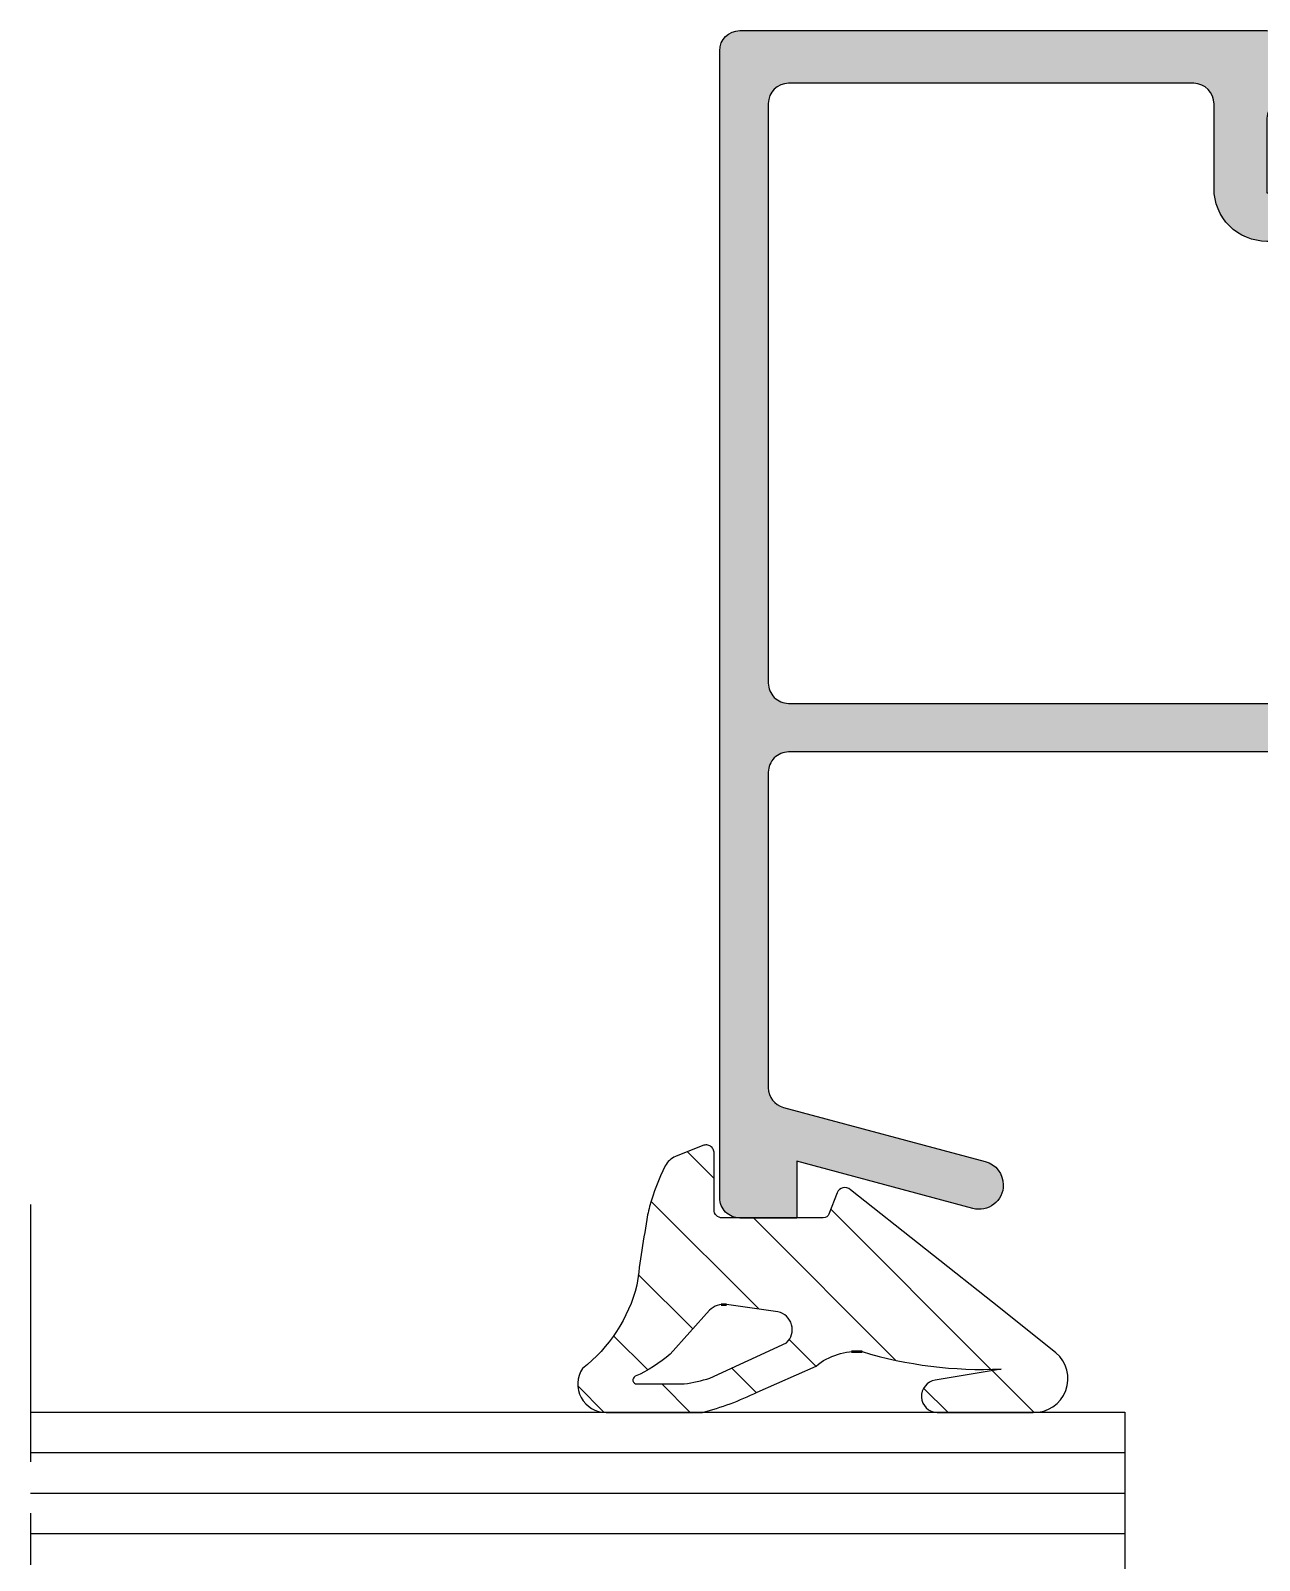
# Model space of a CAD drawing. Header units: millimetres. Extents: x -157 to 4988, y 4688 to 7765.
# Drawn here: x 39.8 to 70.13, y 5545.86 to 5583.61 of the extents above; entities that cross this region are included whole.
import ezdxf

# ---------------------------------------------------------------- set-up
doc = ezdxf.new("R2010")
doc.units = ezdxf.units.MM
doc.header["$LTSCALE"] = 0.2
doc.linetypes.add('CENTER', pattern=[50.800000000000004, 31.75, -6.35, 6.35, -6.35])
doc.layers.add('AM_VIS', color=7, linetype='Continuous', lineweight=50)
for name, color, linetype in [('REYNAERS', 7, 'Continuous'), ('RI-FILLING', 7, 'Continuous'), ('RI-GASKET', 7, 'Continuous'), ('RI-HATCH-I', 4, 'Continuous'), ('RI-HATCH-P', 7, 'Continuous'), ('RI-OTHERS', 7, 'CENTER'), ('RI-PROFILE', 7, 'Continuous')]:
    doc.layers.add(name, color=color, linetype=linetype)

# ---------------------------------------------------------------- blocks, each defined once
blk = doc.blocks.new('0809125v2')
at = {"layer": 'RI-HATCH-I'}
h = blk.add_hatch(dxfattribs=at)
h.set_pattern_fill('_USER', color=256, scale=1.5, angle=45, style=0, pattern_type=0)
h.set_pattern_definition([(45, (-188.570118990486, -265.9912318183971), (-1.060660171779821, 1.060660171779821), [])])
edge = h.paths.add_edge_path(flags=0)
edge.add_arc((-3.266808790344641, -1.514390363790483), 6.993056930356515, 13.12762911461085, 14.8832352250005)
edge.add_arc((-1.254332935883014, -0.9692369267245908), 4.908084508887632, 14.766967212655, 27.32736249534486)
edge.add_arc((2.663967475903718, 1.051930842461331), 0.4992187407762521, 27.69322661624807, 47.7216272417134)
edge.add_arc((2.662483325391094, 1.050298545000658), 0.5014248907579857, 47.7216272417722, 67.91622092790882)
edge.add_line((2.851000000005769, 1.514936451831488), (2.175000000005383, 1.787936451832536))
edge.add_arc((2.101143009103197, 1.602079170425384), 0.1999944603160469, 68.32784400976273, 96.1664970594739)
edge.add_arc((2.101205321873039, 1.600590288079218), 0.201481445245687, 96.13863407999324, 123.8417864577367)
edge.add_arc((2.098819113653661, 1.602228784108263), 0.1987945393241029, 123.5335516076557, 151.7943892228079)
edge.add_arc((2.099443878106484, 1.602019856185905), 0.1994438955410816, 151.8263251967671, 180.0239602102188)
edge.add_line((1.900000000004837, 1.601936451831023), (1.900000000004837, 1.140347742772462))
edge.add_line((1.900000000005292, 1.140347742772462), (1.902937866565225, 0.2007494766916693))
edge.add_ellipse((1.702936626431637, 0.2007527028749223), major_axis=(-0.2000012401589834, 0), ratio=1, start_angle=134.999597686171, end_angle=179.9990757723808, ccw=False)
edge.add_ellipse((1.70293464037988, 0.200750716824075), major_axis=(-0.2000012401589834, 0), ratio=1, start_angle=90.00092422827697, end_angle=135.000402314566, ccw=False)
edge.add_line((1.702937866564952, 0.0007494766909417194), (-0.7939584688417938, 0.0007494766909417194))
edge.add_ellipse((-0.793958468841339, 0.1507494766905779), major_axis=(0, 0.1500000000006174), ratio=1, start_angle=110.99402254853209, end_angle=179.9999999999132, ccw=False)
edge.add_line((-0.934001140129368, 0.09700889408708235), (-1.135618380251145, 0.6224035868257829))
edge.add_arc((-1.322341941968062, 0.5507494766883951), 0.1999999999998472, 20.99402254845538, 134.1806700118961)
edge.add_line((-1.461726581500244, 0.6941786308456699), (-5.164543037093409, -2.23319652425522))
edge.add_line((-5.164543037093409, -2.23319652425522), (-6.535396460794601, -3.325318002316237))
edge.add_arc((-5.999016009218195, -3.964903698249657), 0.83472980734774, 129.9844533104583, 271.5753617302869)
edge.add_line((-5.976067796917761, -4.799318002312759), (-3.603725124662816, -4.799318002312759))
edge.add_arc((-3.614762668240729, -4.399966688124152), 0.3995038166426877, 271.583176726607, 442.0338848151334)
edge.add_line((-3.559396460799491, -4.004318002312687), (-5.184189593621596, -3.727479480399381))
edge.add_arc((-4.731660991873269, 6.604335743792433), 10.34172074474139, 267.4920749722565, 286.7525235910142)
edge.add_ellipse((-1.621202047934986, -4.877265838505593), major_axis=(-1.584105772896125, 0), ratio=1, start_angle=230.5735359755552, end_angle=274.6919500438218, ccw=False)
edge.add_line((-0.6151564961917586, -3.653638669984105), (0.8384023556056661, -4.296343671825127))
edge.add_arc((3.980356491244237, 2.079099200702728), 7.107611948562512, 243.7649394590514, 255.4101071984711)
edge.add_line((2.189958660427436, -4.799318002312759), (4.565612852206613, -4.799318002312759))
edge.add_arc((4.565441028461208, -4.099372415295477), 0.6999456081075806, 270.0140650579369, 393.2773109394639)
edge.add_ellipse((7.451437930762239, -0.7468770168375727), major_axis=(0, 3.755720693927097), ratio=1, start_angle=104.0513710133489, end_angle=142.2208993995297, ccw=False)
edge.add_arc((-60.45784792669863, -10.5866928264582), 64.883123842243, 7.90902789901756, 9.456818615984918)
edge = h.paths.add_edge_path(flags=0)
edge.add_line((0.3247293850424455, -2.312465564014531), (1.591729385042271, -2.134465564014647))
edge.add_ellipse((1.659614739861553, -2.632056340183738), major_axis=(-0.5022001612174773, 0), ratio=1, start_angle=224.7201225362318, end_angle=277.7687909975172, ccw=False)
edge.add_line((2.016454267008356, -2.278686061590236), (2.985850353051973, -3.357111057848272))
edge.add_arc((5.172120362880577, -0.8760725336756536), 3.306860854996689, 228.613772336406, 246.3421014485282)
edge.add_ellipse((3.805032848432091, -3.996612969745513), major_axis=(0, 0.100000000000024), ratio=1, start_angle=180, end_angle=336.34210144873094, ccw=False)
edge.add_line((3.805032848432091, -4.096612969744058), (2.639232276286947, -4.096612969744058))
edge.add_ellipse((3.453900262083351, 0.9985102552895455), major_axis=(-5.159841529094246, 0), ratio=1, start_angle=73.68331852826799, end_angle=80.91577264250208, ccw=False)
edge.add_line((2.004262695929555, -3.95351110291773), (0.110729385042049, -3.081014738284978))
edge.add_ellipse((0.426497637256233, -2.754870987105789), major_axis=(-0.4539596188423319, 0), ratio=1, start_angle=-77.04538985495651, end_angle=45.92601561603118, ccw=False)
at = {"layer": 'AM_VIS', "color": 251}
for p, q in [((1.727500094673559, -2.134465564015102), (1.591729385040452, -2.134465564015102)), ((-1.491624600367032, -3.298468579576422), (-1.750779495523403, -3.298468579576422))]:
    blk.add_line(p, q, dxfattribs=at)
at = {"layer": 'RI-GASKET'}
for points in [[(1.90293786656477, 0.2007494766912146), (1.900000000004837, 1.140347742772008), (1.90000000000461, 1.601936451830625, -0.1236600000006206), (1.92363000000455, 1.69618645183067, -0.1239400000002338), (1.989000000005035, 1.767936451831588, -0.1214700000011062), (2.079660000005106, 1.800916451831597, -0.1220700000003591), (2.175000000005383, 1.787936451832081), (2.851000000005683, 1.514936451830806, -0.08834430147093786), (2.999808536600796, 1.421295341421001, -0.08761353451149438), (3.105999997136053, 1.283936448675092, -0.05486000000001399), (3.491639997135934, 0.2817764486766237, -0.007660426586810939), (3.543495495609761, 0.07387937523782284, -0.006753613713238881), (3.808094293668574, -1.658735050109271, 0.1681031249135108), (5.150612851243494, -3.715318002314177, -0.5964937297151146), (4.565612852206613, -4.799318002313214), (2.189958660428033, -4.799318002314521, -0.05085540381365652), (0.8384023556056661, -4.296343671825582), (-0.6151564961931797, -3.653638669984787, 0.1949165639264161), (-1.750779495523091, -3.29846857957682, -0.08423796875828747), (-5.184189593621596, -3.727479480399836), (-3.55939646079932, -4.004318002311493, -0.9199555633543457), (-3.603725124662816, -4.799318002313214), (-5.976067796917789, -4.799318002314351, -0.7106033068009612), (-6.535396460794601, -3.325318002316692), (-5.164543037093409, -2.233196524255675), (-1.461726581500642, 0.6941786308453857, -0.5383693731078114), (-1.135618380251145, 0.6224035868253281), (-0.9340011401298511, 0.09700889408657076, 0.3105368499088417), (-0.7939584688417938, 0.0007494766904869721), (1.702937866564952, 0.0007494766904869721, 0.1989099999994804), (1.844357866564962, 0.05932947669140276, 0.1989099999987892)], [(2.016454267008356, -2.27868606159069), (2.985850353051717, -3.357111057849465, 0.07750908741562224), (3.845160331549806, -3.905017199654708, -0.81225856306562), (3.805032848432091, -4.096612969745991), (2.639232276286947, -4.096612969744513, -0.03156801431569928), (2.004262695929327, -3.953511102920174), (0.110729385042049, -3.081014738285432, -0.5947685654911321), (0.3247293850423603, -2.312465564014701), (1.591729385042271, -2.134465564015102, -0.2356928851204286)]]:
    blk.add_lwpolyline(points, format="xyb", close=True, dxfattribs=at)
blk = doc.blocks.new('0020687b')
at = {"layer": 'RI-PROFILE'}
blk.add_lwpolyline([(-1.13686837721616e-13, -0.4999999999999032), (1.13686837721616e-13, -1.292893218813236, 0.1989123673796515), (0.1464466094068939, -1.64644660940657), (0.3535533905932198, -1.853553390592782, -0.198912367379718), (0.5, -2.207106781186229), (0.5000000000001137, -3.99999999999979), (-1.199999999817919, -3.999999999999562), (-1.735532172591093, -3.805082229618196, 0.2216946626429195), (-2.577552315916819, -3.878749446619639), (-3.249999999999886, -4.266987298040948, 0.7673269879789715), (-3, -5.199999999933115), (0.4999999999755573, -5.199999999999622, 0.4142135623786883), (1.800000000000182, -3.899999999999539), (1.800000000000068, -1.811324896595027, -0.4115167311707437), (2.300000000000068, -1.29999999999828), (12.3000000000003, -1.299999999990777, -0.414213562373095), (12.80000000000075, -1.799999999990436), (12.8000000000111, -16.09999999999443), (12.8000000000111, -16.09999999999443, -0.4142135623730784), (12.30000000001144, -16.5999999999948), (-3.497056274848006, -16.59999999999959, 0.517638090204696), (-4.251303508113978, -17.66666666666578, 0.2950206352850211), (-2.016666666666879, -19.39095649434015, 0.4388662299657777), (-1.800000000000068, -19.1916521486219), (-1.800000000000068, -18.61961524225649, 0.2679491924281567), (-1.950000000003001, -18.35980762113289, -0.7673269879748268), (-1.800000000000182, -17.79999999999953), (12.30000000001087, -17.7999999999953, -0.4142135623732948), (12.80000000001132, -18.2999999999953), (12.80000000001115, -26.0864344743404, -0.339443199361483), (12.42942868030678, -26.56939225377616), (7.44468558365832, -27.90526207114724, 0.3394431993611774), (7.000000000013124, -28.48481140646979, 0.49315775462022), (7.75531441636786, -29.06436074179144), (12.09995875200815, -27.9000320847949), (12.10002291867584, -29.30003208332434), (13.50002291720528, -29.29996791665642, 0.414213562373095), (14.00000000001312, -28.79994500051496), (13.99999999999977, -0.4999770833228778, 0.414200138164292), (13.50000000052455, 1.008704231253432e-11), (0.4999999999995453, 4.236611061969597e-13, 0.4142135623729618)], format="xyb", close=True, dxfattribs=at)
blk = doc.blocks.new('0020687')
at = {"layer": 'RI-HATCH-P'}
h = blk.add_hatch(color=256, dxfattribs=at)
h.dxf.hatch_style = 1
edge = h.paths.add_edge_path()
edge.add_line((-1.030286966852145e-13, -0.5187404623897081), (1.243449787580175e-13, -1.311633681203041))
edge.add_arc((0.5000000000002385, -1.311633681203), 0.5000000000001141, 180.0000000000047, 225.0000000000033)
edge.add_line((0.1464466094069046, -1.665187071796375), (0.3535533905932304, -1.872293852982587))
edge.add_arc((-8.626432901337466e-14, -2.225847243575955), 0.500000000000097, -8.981260180007666e-12, 45.000000000004206, ccw=False)
edge.add_line((0.5000000000000107, -2.225847243576034), (0.5000000000001243, -4.018740462389594))
edge.add_line((0.5000000000001243, -4.018740462389594), (-1.199999999817909, -4.018740462389367))
edge.add_line((-1.199999999817909, -4.018740462389367), (-1.735532172591082, -3.823822692008001))
edge.add_arc((-2.0775523159168, -4.763515312794049), 1.000000000000148, 70.00000000000009, 119.9999999999956)
edge.add_line((-2.577552315916808, -3.897489909009444), (-3.249999999999876, -4.285727760430753))
edge.add_arc((-2.999999999999946, -4.718740462322963), 0.4999999999999573, 119.9999999999935, 269.9999999999951)
edge.add_line((-2.999999999999989, -5.21874046232292), (0.499999999975568, -5.218740462389427))
edge.add_arc((0.5000000000002519, -3.918740462389486), 1.299999999999941, 269.9999999989121, 360.0000000000063)
edge.add_line((1.800000000000193, -3.918740462389344), (1.800000000000079, -1.830065358984832))
edge.add_arc((2.308029642686613, -1.826717676116341), 0.5080406724158959, 90.9056042522356, 180.3775475035984, ccw=False)
edge.add_line((2.300000000000079, -1.318740462388085), (12.30000000000031, -1.318740462380585))
edge.add_arc((12.3000000000007, -1.818740462380642), 0.5000000000000568, 4.558842192636803e-11, 90.00000000004559, ccw=False)
edge.add_line((12.80000000000076, -1.818740462380244), (12.8000000000111, -16.11874046238423))
edge.add_arc((12.30000000001107, -16.11874046238458), 0.5000000000000284, -89.99999999995771, 3.9108272176235914e-11, ccw=False)
edge.add_line((12.30000000001144, -16.6187404623846), (-3.497056274847999, -16.61874046238939))
edge.add_arc((-3.49705627484789, -17.41874046238958), 0.8000000000001855, 90.0000000000078, 199.471220634436)
edge.add_arc((-1.799999999999152, -16.81874046239059), 2.600000000000815, 199.4712206344453, 265.219808152779)
edge.add_arc((-2.000000000000063, -19.21039261101161), 0.2000000000000013, 265.21980815276, 359.9999999999715)
edge.add_line((-1.800000000000061, -19.21039261101171), (-1.800000000000061, -18.6383557046463))
edge.add_arc((-2.099999999994243, -18.63835570465637), 0.2999999999941818, 1.922920953054382e-09, 60.00000000128856)
edge.add_arc((-1.800000000000288, -18.11874046238915), 0.2999999999998105, 89.9999999999784, 239.99999999938228, ccw=False)
edge.add_line((-1.800000000000175, -17.81874046238934), (12.30000000001088, -17.8187404623851))
edge.add_arc((12.30000000001127, -18.31874046238516), 0.5000000000000568, 6.480149750132114e-12, 90.00000000004559, ccw=False)
edge.add_line((12.80000000001133, -18.3187404623851), (12.80000000001116, -26.1051749367302))
edge.add_arc((12.30000000001102, -26.10517493673071), 0.5000000000001386, -74.99772722975769, 5.832134775118902e-11, ccw=False)
edge.add_line((12.42942868030679, -26.58813271616597), (7.44468558365833, -27.92400253353705))
edge.add_arc((7.60000000001347, -28.50355186885947), 0.600000000000336, 105.0022727702591, 180.0000000000122)
edge.add_arc((7.600000000013149, -28.50355186885904), 0.6000000000000147, 180.0000000000536, 285.0022727702259)
edge.add_line((7.75531441636787, -29.08310120418124), (12.09995875200816, -27.91877254718471))
edge.add_line((12.09995875200816, -27.91877254718471), (12.10002291867585, -29.31877254571415))
edge.add_line((12.10002291867585, -29.31877254571415), (13.50002291720529, -29.31870837904622))
edge.add_arc((13.50000000053848, -28.81870837957157), 0.4999999999998267, 270.0026260565781, 360.0026260565782)
edge.add_line((14.00000000001313, -28.81868546290476), (13.99999999999978, -0.5187175457126862))
edge.add_arc((13.50000000052496, -0.51874046237972), 0.4999999999999991, 0.0026260566040062, 90.00000000004538)
edge.add_line((13.50000000052456, -0.01874046237972138), (0.4999999999995559, -0.01874046238938121))
edge.add_arc((0.5000000000000036, -0.5187404623894878), 0.5000000000001066, 90.0000000000513, 180.0000000000252)
blk.add_blockref('0020687b', (0, -0.01874046238981464))
blk = doc.blocks.new('GLASS27')
at = {"layer": 'RI-FILLING'}
for p, q in [((-1085.703119438017, 5441.635072220084), (-1112.711428775245, 5441.635072220083)), ((-1112.711428775245, 5441.635072220083), (-1112.711428775245, 5435.635072220083)), ((-1112.711428775245, 5435.635072220083), (-1085.703119438017, 5435.635072220084)), ((-1112.711428775245, 5420.635072220083), (-1112.711428775245, 5414.635072220083)), ((-1085.703119438017, 5420.635072220084), (-1112.711428775245, 5420.635072220083)), ((-1112.711428775245, 5414.635072220083), (-1085.703119438016, 5414.635072220084))]:
    blk.add_line(p, q, dxfattribs=at)
for points in [[(-1112.711428775245, 5435.635072220083), (-1105.711428775245, 5435.635072220083), (-1105.711428775245, 5420.635072220083), (-1112.711428775245, 5420.635072220083), (-1112.711428775245, 5435.635072220083)], [(-1110.711428775245, 5422.167217958947), (-1110.711428775245, 5434.167217958947), (-1107.711428775245, 5434.167217958947), (-1107.711428775245, 5422.167217958947), (-1110.711428775245, 5422.167217958947)]]:
    blk.add_lwpolyline(points, dxfattribs=at)
at = {"layer": 'RI-HATCH-I'}
for p, q in [((-1085.703119438017, 5440.635072220084), (-1112.711428775245, 5440.635072220083)), ((-1085.703119438017, 5439.635072220084), (-1112.711428775245, 5439.635072220083)), ((-1085.703119438017, 5438.635072220084), (-1112.711428775245, 5438.635072220083)), ((-1112.711428775245, 5437.635072220083), (-1085.703119438017, 5437.635072220084)), ((-1112.711428775245, 5436.635072220083), (-1085.703119438017, 5436.635072220084)), ((-1085.703119438017, 5419.635072220084), (-1112.711428775245, 5419.635072220083)), ((-1085.703119438017, 5418.635072220084), (-1112.711428775245, 5418.635072220083)), ((-1085.703119438017, 5417.635072220084), (-1112.711428775245, 5417.635072220083)), ((-1085.703119438016, 5416.635072220084), (-1112.711428775245, 5416.635072220083)), ((-1085.703119438016, 5415.635072220084), (-1112.711428775245, 5415.635072220083))]:
    blk.add_line(p, q, dxfattribs=at)
at = {"layer": 'RI-OTHERS'}
blk.add_line((-1085.703119438018, 5446.758193494859), (-1085.703119438016, 5411.635072220084), dxfattribs=at)

msp = doc.modelspace()

# ---------------------------------------------------------------- block references
at = {"layer": 'REYNAERS', "xscale": -1}
for name, p in [('0020687', (70.81062788965482, 5583.629102957578)), ('0809125v2', (58.573108603842, 5554.311487590774)), ('GLASS27', (-1045.900800885592, 107.888477455469))]:
    msp.add_blockref(name, p, dxfattribs=at)

doc.saveas('drawing.dxf')
